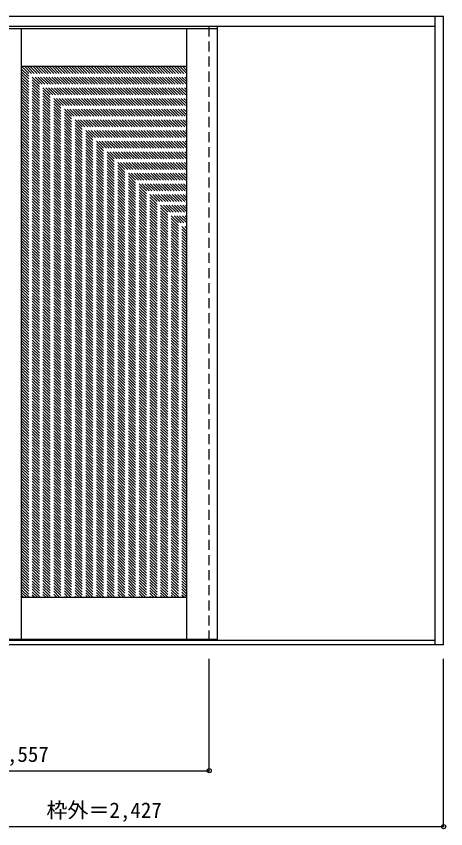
# Model space of a CAD drawing. Units: millimetres, scale not verified. Extents: x -1334 to 1642, y -1725 to 1187.
# Drawn here: x 108 to 1642, y -1725 to 1180 of the extents above; entities that cross this region are included whole.
import ezdxf
from ezdxf.enums import TextEntityAlignment as Align

# ---------------------------------------------------------------- set-up
doc = ezdxf.new("R2010")
doc.units = ezdxf.units.MM
doc.header["$LTSCALE"] = 30
doc.header["$PDMODE"] = 32
doc.header["$PDSIZE"] = 15
doc.linetypes.add('DASHED1', pattern=[1.8, 1.2, -0.6])
doc.layers.add('0-0', color=4, linetype='DASHED1')
doc.layers.add('0-1_寸法', color=7, linetype='Continuous')
doc.styles.add('ＭＳ ゴシック', font='')
doc.styles.get('ＭＳ ゴシック').set_extended_font_data('MS Gothic')

msp = doc.modelspace()

# ---------------------------------------------------------------- linework, layer by layer
at = {"layer": '0-0', "color": 3, "linetype": 'Continuous'}
for p, q in [((-789.53, 1179.99), (1634.47, 1179.99)), ((1604.47, -1067.01), (1604.47, 1179.99)), ((1634.47, -1067.01), (1634.47, 1179.99)), ((-759.53, 1143.99), (1604.47, 1143.99)), ((-759.53, 1135.99), (827.47, 1135.99)), ((127.47, -1047.01), (127.47, 1135.99)), ((717.47, -1047.01), (717.47, 1135.99)), ((827.47, -1047.01), (827.47, 1135.99)), ((127.47, 1000.99), (717.47, 1000.99)), ((127.47, -897.01), (717.47, -897.01)), ((1634.47, -1067.01), (-789.53, -1067.01)), ((-759.53, -1047.01), (827.47, -1047.01)), ((1604.47, -1052.01), (-759.53, -1052.01))]:
    msp.add_line(p, q, dxfattribs=at)
at = {"layer": '0-0'}
for p, q in [((797.47, -1052.01), (797.47, 1143.99)), ((827.47, -1052.01), (827.47, 1143.99)), ((127.47, 991.11), (717.47, 401.11)), ((127.49, 1000.99), (717.47, 411.01)), ((137.39, 1000.99), (717.47, 420.91)), ((147.29, 1000.99), (717.47, 430.81)), ((157.19, 1000.99), (717.47, 440.71)), ((167.09, 1000.99), (717.47, 450.61)), ((176.99, 1000.99), (717.47, 460.51)), ((186.89, 1000.99), (717.47, 470.41)), ((196.79, 1000.99), (717.47, 480.31)), ((206.69, 1000.99), (717.47, 490.21)), ((216.59, 1000.99), (717.47, 500.11)), ((226.49, 1000.99), (717.47, 510.01)), ((236.39, 1000.99), (717.47, 519.91)), ((246.29, 1000.99), (717.47, 529.81)), ((256.19, 1000.99), (717.47, 539.71)), ((266.08, 1000.99), (717.47, 549.61)), ((275.98, 1000.99), (717.47, 559.5)), ((285.88, 1000.99), (717.47, 569.4)), ((295.78, 1000.99), (717.47, 579.3)), ((305.68, 1000.99), (717.47, 589.2)), ((315.58, 1000.99), (717.47, 599.1)), ((325.48, 1000.99), (717.47, 609)), ((335.38, 1000.99), (717.47, 618.9)), ((345.28, 1000.99), (717.47, 628.8)), ((355.18, 1000.99), (717.47, 638.7)), ((365.08, 1000.99), (717.47, 648.6)), ((374.98, 1000.99), (717.47, 658.5)), ((384.88, 1000.99), (717.47, 668.4)), ((394.78, 1000.99), (717.47, 678.3)), ((404.68, 1000.99), (717.47, 688.2)), ((414.58, 1000.99), (717.47, 698.1)), ((424.48, 1000.99), (717.47, 708)), ((434.38, 1000.99), (717.47, 717.9)), ((444.28, 1000.99), (717.47, 727.8)), ((454.18, 1000.99), (717.47, 737.7)), ((464.07, 1000.99), (717.47, 747.6)), ((473.97, 1000.99), (717.47, 757.49)), ((483.87, 1000.99), (717.47, 767.39)), ((493.77, 1000.99), (717.47, 777.29)), ((503.67, 1000.99), (717.47, 787.19)), ((513.57, 1000.99), (717.47, 797.09)), ((523.47, 1000.99), (717.47, 806.99)), ((533.37, 1000.99), (717.47, 816.89)), ((543.27, 1000.99), (717.47, 826.79)), ((553.17, 1000.99), (717.47, 836.69)), ((563.07, 1000.99), (717.47, 846.59)), ((572.97, 1000.99), (717.47, 856.49)), ((582.87, 1000.99), (717.47, 866.39)), ((592.77, 1000.99), (717.47, 876.29)), ((602.67, 1000.99), (717.47, 886.19)), ((612.57, 1000.99), (717.47, 896.09)), ((622.47, 1000.99), (717.47, 905.99)), ((632.37, 1000.99), (717.47, 915.89)), ((642.27, 1000.99), (717.47, 925.79)), ((652.17, 1000.99), (717.47, 935.69)), ((662.06, 1000.99), (717.47, 945.58)), ((671.96, 1000.99), (717.47, 955.48)), ((681.86, 1000.99), (717.47, 965.38)), ((691.76, 1000.99), (717.47, 975.28)), ((701.66, 1000.99), (717.47, 985.18)), ((711.56, 1000.99), (717.47, 995.08)), ((127.47, 981.21), (717.47, 391.21)), ((127.47, 971.31), (717.47, 381.31)), ((127.47, 961.41), (717.47, 371.41)), ((127.47, 951.51), (717.47, 361.51)), ((127.47, 941.62), (717.47, 351.62)), ((127.47, 931.72), (717.47, 341.72)), ((127.47, 921.82), (717.47, 331.82)), ((127.47, 911.92), (717.47, 321.92)), ((127.47, 902.02), (717.47, 312.02)), ((127.47, 892.12), (717.47, 302.12)), ((127.47, 882.22), (717.47, 292.22)), ((127.47, 872.32), (717.47, 282.32)), ((127.47, 862.42), (717.47, 272.42)), ((127.47, 852.52), (717.47, 262.52)), ((127.47, 842.62), (717.47, 252.62)), ((127.47, 832.72), (717.47, 242.72)), ((127.47, 822.82), (717.47, 232.82)), ((127.47, 812.92), (717.47, 222.92)), ((127.47, 803.02), (717.47, 213.02)), ((127.47, 793.12), (717.47, 203.12)), ((127.47, 783.22), (717.47, 193.22)), ((127.47, 773.32), (717.47, 183.32)), ((127.47, 763.42), (717.47, 173.42)), ((127.47, 753.52), (717.47, 163.52)), ((127.47, 743.63), (717.47, 153.63)), ((127.47, 733.73), (717.47, 143.73)), ((127.47, 723.83), (717.47, 133.83)), ((127.47, 713.93), (717.47, 123.93)), ((127.47, 704.03), (717.47, 114.03)), ((127.47, 694.13), (717.47, 104.13)), ((127.47, 684.23), (717.47, 94.23)), ((127.47, 674.33), (717.47, 84.33)), ((127.47, 664.43), (717.47, 74.43)), ((127.47, 654.53), (717.47, 64.53)), ((127.47, 644.63), (717.47, 54.63)), ((127.47, 634.73), (717.47, 44.73)), ((127.47, 624.83), (717.47, 34.83)), ((127.47, 614.93), (717.47, 24.93)), ((127.47, 605.03), (717.47, 15.03)), ((127.47, 595.13), (717.47, 5.13)), ((127.47, 585.23), (717.47, -4.77)), ((127.47, 575.33), (717.47, -14.67)), ((127.47, 565.43), (717.47, -24.57)), ((127.47, 555.53), (717.47, -34.47)), ((127.47, 545.64), (717.47, -44.36)), ((127.47, 535.74), (717.47, -54.26)), ((127.47, 525.84), (717.47, -64.16)), ((127.47, 515.94), (717.47, -74.06)), ((127.47, 506.04), (717.47, -83.96)), ((127.47, 496.14), (717.47, -93.86)), ((127.47, 486.24), (717.47, -103.76)), ((127.47, 476.34), (717.47, -113.66)), ((127.47, 466.44), (717.47, -123.56)), ((127.47, 456.54), (717.47, -133.46)), ((127.47, 446.64), (717.47, -143.36)), ((127.47, 436.74), (717.47, -153.26)), ((127.47, 426.84), (717.47, -163.16)), ((127.47, 416.94), (717.47, -173.06)), ((127.47, 407.04), (717.47, -182.96)), ((127.47, 397.14), (717.47, -192.86)), ((127.47, 387.24), (717.47, -202.76)), ((127.47, 377.34), (717.47, -212.66)), ((127.47, 367.44), (717.47, -222.56)), ((127.47, 357.55), (717.47, -232.45)), ((127.47, 347.65), (717.47, -242.35)), ((127.47, 337.75), (717.47, -252.25)), ((127.47, 327.85), (717.47, -262.15)), ((127.47, 317.95), (717.47, -272.05)), ((127.47, 308.05), (717.47, -281.95)), ((127.47, 298.15), (717.47, -291.85)), ((127.47, 288.25), (717.47, -301.75)), ((127.47, 278.35), (717.47, -311.65)), ((127.47, 268.45), (717.47, -321.55)), ((127.47, 258.55), (717.47, -331.45)), ((127.47, 248.65), (717.47, -341.35)), ((127.47, 238.75), (717.47, -351.25)), ((127.47, 228.85), (717.47, -361.15)), ((127.47, 218.95), (717.47, -371.05)), ((127.47, 209.05), (717.47, -380.95)), ((127.47, 199.15), (717.47, -390.85)), ((127.47, 189.25), (717.47, -400.75)), ((127.47, 179.35), (717.47, -410.65)), ((127.47, 169.45), (717.47, -420.55)), ((127.47, 159.56), (717.47, -430.44)), ((127.47, 149.66), (717.47, -440.34)), ((127.47, 139.76), (717.47, -450.24)), ((127.47, 129.86), (717.47, -460.14)), ((127.47, 119.96), (717.47, -470.04)), ((127.47, 110.06), (717.47, -479.94)), ((127.47, 100.16), (717.47, -489.84)), ((127.47, 90.26), (717.47, -499.74)), ((127.47, 80.36), (717.47, -509.64)), ((127.47, 70.46), (717.47, -519.54)), ((127.47, 60.56), (717.47, -529.44)), ((127.47, 50.66), (717.47, -539.34)), ((127.47, 40.76), (717.47, -549.24)), ((127.47, 30.86), (717.47, -559.14)), ((127.47, 20.96), (717.47, -569.04)), ((127.47, 11.06), (717.47, -578.94)), ((127.47, 1.16), (717.47, -588.84)), ((127.47, -8.74), (717.47, -598.74)), ((127.47, -18.64), (717.47, -608.64)), ((127.47, -28.54), (717.47, -618.54)), ((127.47, -38.43), (717.47, -628.43)), ((127.47, -48.33), (717.47, -638.33)), ((127.47, -58.23), (717.47, -648.23)), ((127.47, -68.13), (717.47, -658.13)), ((127.47, -78.03), (717.47, -668.03)), ((127.47, -87.93), (717.47, -677.93)), ((127.47, -97.83), (717.47, -687.83)), ((127.47, -107.73), (717.47, -697.73)), ((127.47, -117.63), (717.47, -707.63)), ((127.47, -127.53), (717.47, -717.53)), ((127.47, -137.43), (717.47, -727.43)), ((127.47, -147.33), (717.47, -737.33)), ((127.47, -157.23), (717.47, -747.23)), ((127.47, -167.13), (717.47, -757.13)), ((127.47, -177.03), (717.47, -767.03)), ((127.47, -186.93), (717.47, -776.93)), ((127.47, -196.83), (717.47, -786.83)), ((127.47, -206.73), (717.47, -796.73)), ((127.47, -216.63), (717.47, -806.63)), ((127.47, -226.53), (717.47, -816.53)), ((127.47, -236.42), (717.47, -826.42)), ((127.47, -246.32), (717.47, -836.32)), ((127.47, -256.22), (717.47, -846.22)), ((127.47, -266.12), (717.47, -856.12)), ((127.47, -276.02), (717.47, -866.02)), ((127.47, -285.92), (717.47, -875.92)), ((127.47, -295.82), (717.47, -885.82)), ((127.47, -305.72), (717.47, -895.72)), ((127.47, -315.62), (708.86, -897.01)), ((127.47, -325.52), (698.96, -897.01)), ((127.47, -335.42), (689.06, -897.01)), ((127.47, -345.32), (679.16, -897.01)), ((127.47, -355.22), (669.26, -897.01)), ((127.47, -365.12), (659.36, -897.01)), ((127.47, -375.02), (649.46, -897.01)), ((127.47, -384.92), (639.56, -897.01)), ((127.47, -394.82), (629.66, -897.01)), ((127.47, -404.72), (619.76, -897.01)), ((127.47, -414.62), (609.86, -897.01)), ((127.47, -424.52), (599.96, -897.01)), ((127.47, -434.41), (590.07, -897.01)), ((127.47, -444.31), (580.17, -897.01)), ((127.47, -454.21), (570.27, -897.01)), ((127.47, -464.11), (560.37, -897.01)), ((127.47, -474.01), (550.47, -897.01)), ((127.47, -483.91), (540.57, -897.01)), ((127.47, -493.81), (530.67, -897.01)), ((127.47, -503.71), (520.77, -897.01)), ((127.47, -513.61), (510.87, -897.01)), ((127.47, -523.51), (500.97, -897.01)), ((127.47, -533.41), (491.07, -897.01)), ((127.47, -543.31), (481.17, -897.01)), ((127.47, -553.21), (471.27, -897.01)), ((127.47, -563.11), (461.37, -897.01)), ((127.47, -573.01), (451.47, -897.01)), ((127.47, -582.91), (441.57, -897.01)), ((127.47, -592.81), (431.67, -897.01)), ((127.47, -602.71), (421.77, -897.01)), ((127.47, -612.61), (411.87, -897.01)), ((127.47, -622.5), (401.97, -897.01)), ((127.47, -632.4), (392.08, -897.01)), ((127.47, -642.3), (382.18, -897.01)), ((127.47, -652.2), (372.28, -897.01)), ((127.47, -662.1), (362.38, -897.01)), ((127.47, -672), (352.48, -897.01)), ((127.47, -681.9), (342.58, -897.01)), ((127.47, -691.8), (332.68, -897.01)), ((127.47, -701.7), (322.78, -897.01)), ((127.47, -711.6), (312.88, -897.01)), ((127.47, -721.5), (302.98, -897.01)), ((127.47, -731.4), (293.08, -897.01)), ((127.47, -741.3), (283.18, -897.01)), ((127.47, -751.2), (273.28, -897.01)), ((127.47, -761.1), (263.38, -897.01)), ((127.47, -771), (253.48, -897.01)), ((127.47, -780.9), (243.58, -897.01)), ((127.47, -790.8), (233.68, -897.01)), ((127.47, -800.7), (223.78, -897.01)), ((127.47, -810.6), (213.88, -897.01)), ((127.47, -820.49), (203.98, -897.01)), ((127.47, -830.39), (194.09, -897.01)), ((127.47, -840.29), (184.19, -897.01)), ((127.47, -850.19), (174.29, -897.01)), ((127.47, -860.09), (164.39, -897.01)), ((127.47, -869.99), (154.49, -897.01)), ((127.47, -879.89), (144.59, -897.01)), ((127.47, -889.79), (134.69, -897.01))]:
    msp.add_line(p, q, dxfattribs=at)
at = {"layer": '0-1_寸法', "color": 4}
for p, q in [((797.47, -1517.01), (797.47, -1117.01)), ((-759.53, -1517.01), (797.47, -1517.01))]:
    msp.add_line(p, q, dxfattribs=at)
msp.add_lwpolyline([(-789.53, -1717.01), (1634.47, -1717.01), (1634.47, -1117.01)], dxfattribs=at)
at = {"layer": '0-1_寸法'}
for p in [(797.47, -1517.01), (1634.47, -1717.01)]:
    msp.add_point(p, dxfattribs=at)

# ---------------------------------------------------------------- texts
at = {"layer": '0-1_寸法', "style": 'ＭＳ ゴシック'}
for s, p in [('枠内＝1,557', (-187.28, -1502.01)), ('枠外＝2,427', (216.22, -1702.01))]:
    msp.add_text(s, height=54.99, dxfattribs=at).set_placement(p, align=Align.BOTTOM_LEFT)

doc.saveas('drawing.dxf')
